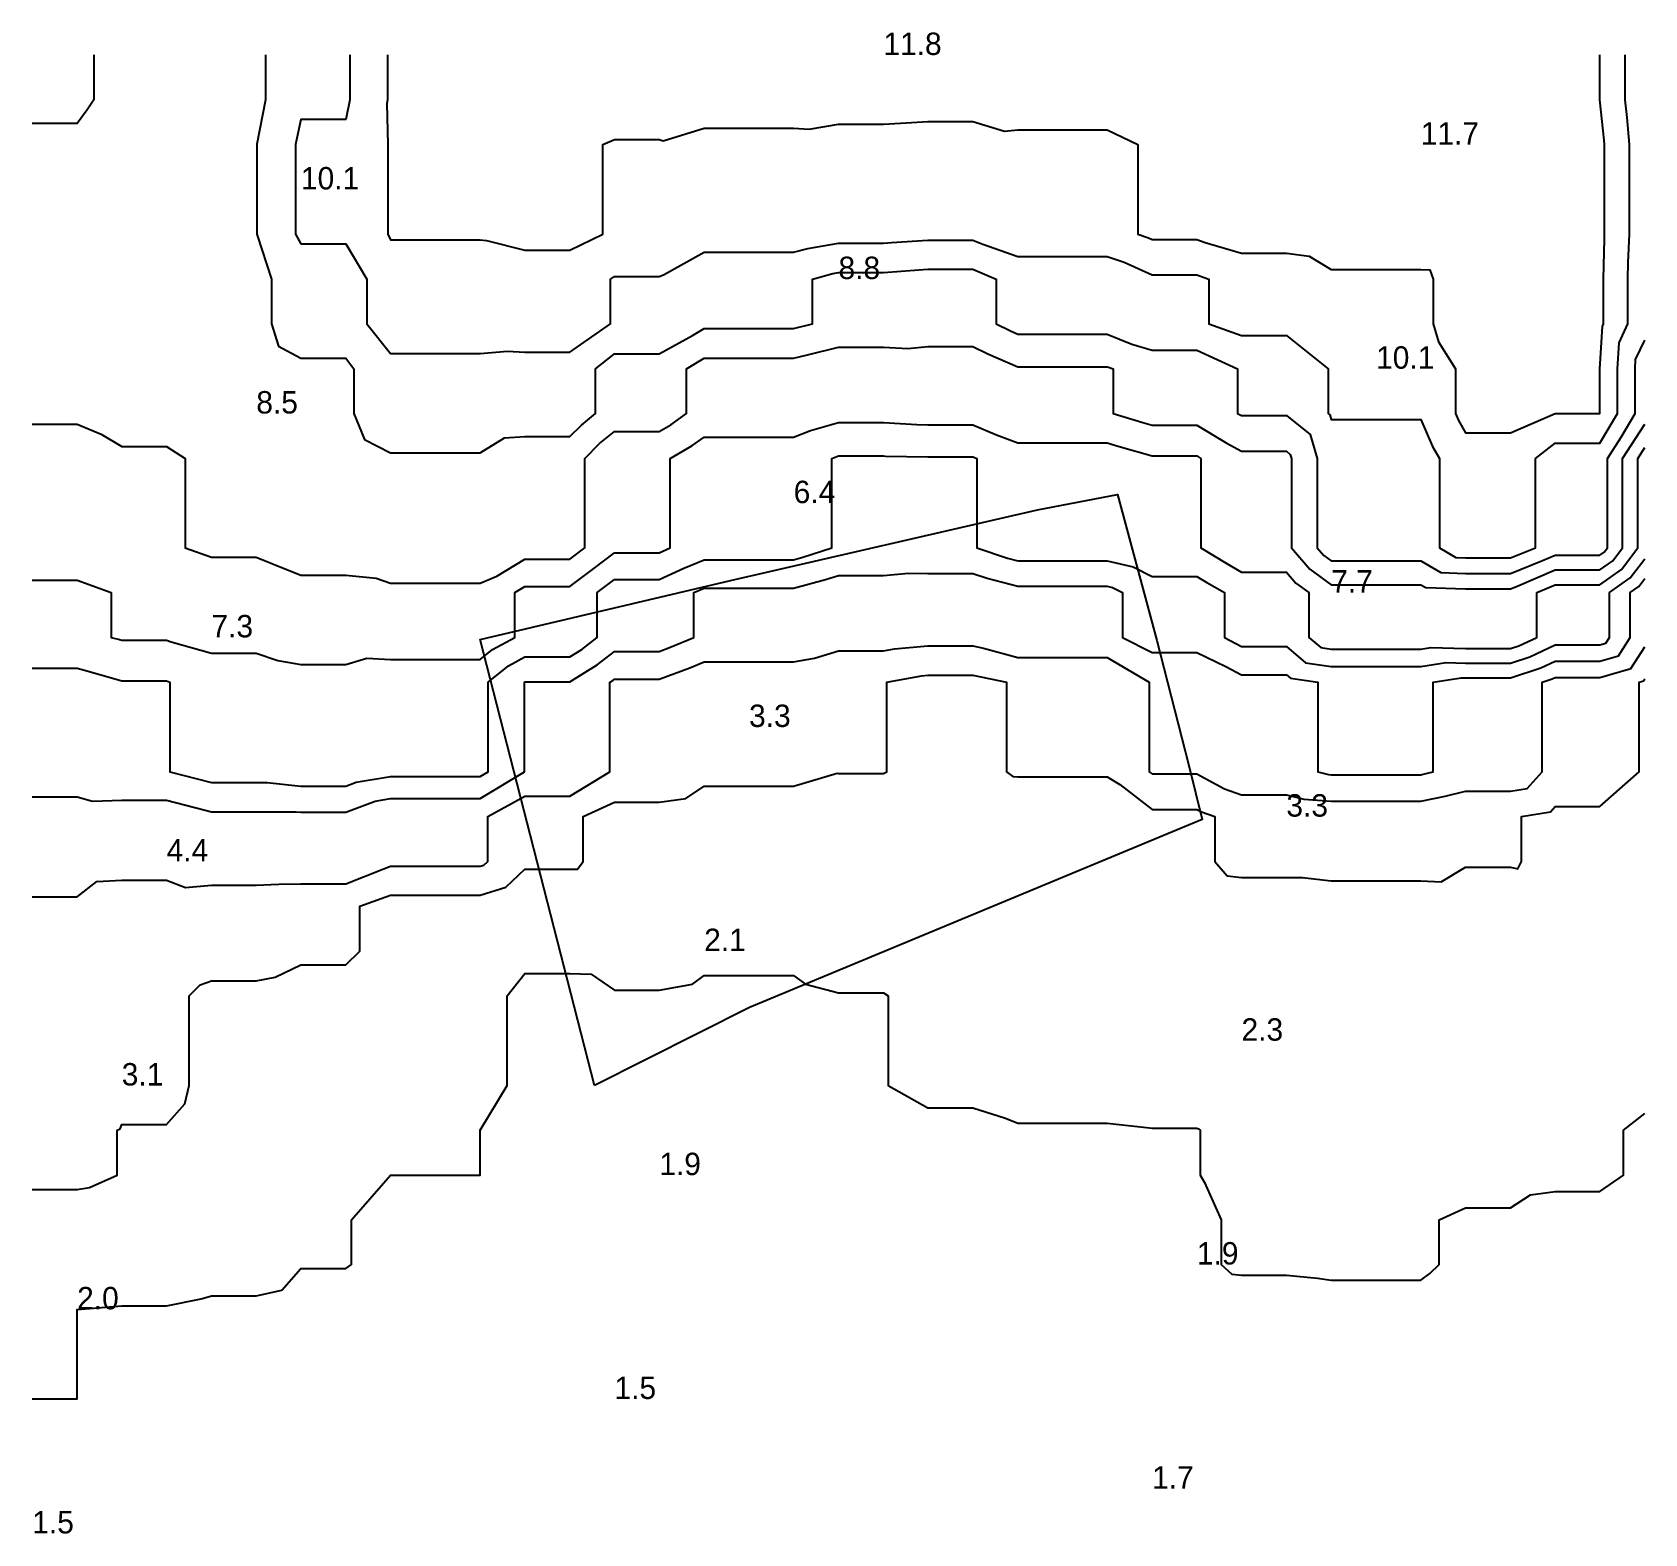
# Model space of a CAD drawing. Extents: x 0 to 72, y 0 to 67.
import ezdxf

# ---------------------------------------------------------------- set-up
doc = ezdxf.new("R2010")
doc.units = 0
for name, color, linetype in [('CONTOURS_MAJEURES', 3, 'CONTINUOUS'), ('CONTOURS_MINEURES', 8, 'CONTINUOUS'), ('PARCELLE', 4, 'CONTINUOUS'), ('POINTS_COTES', 7, 'CONTINUOUS')]:
    doc.layers.add(name, color=color, linetype=linetype)

msp = doc.modelspace()

# ---------------------------------------------------------------- linework, layer by layer
at = {"layer": 'CONTOURS_MAJEURES'}
for points in [[(14.185, 66.003), (14.185, 64.188), (14.185, 64.003), (14, 63.122), (12.878, 63.122), (11.997, 63.122), (11.754, 62.002), (11.754, 60.245), (11.754, 60.001), (11.754, 58.244), (11.754, 58), (11.997, 57.569), (13.568, 57.569), (14, 57.569), (14.937, 56), (14.937, 54.935), (14.937, 53.999), (16.003, 52.68), (17.316, 52.68), (17.995, 52.68), (18.678, 52.68), (19.998, 52.68), (21.221, 52.777), (22.001, 52.731), (23.27, 52.731), (24.004, 52.731), (25.825, 53.999), (25.825, 54.17), (25.825, 56), (25.996, 56.121), (27.878, 56.121), (27.999, 56.121), (28.193, 56.193), (30.002, 57.2), (30.803, 57.2), (32.005, 57.2), (33.2, 57.2), (33.997, 57.2), (34.627, 57.371), (36, 57.605), (37.608, 57.605), (38.003, 57.605), (38.368, 57.634), (39.996, 57.74), (41.738, 57.74), (41.999, 57.74), (42.449, 57.551), (44.002, 57.007), (45.01, 57.007), (46.005, 57.007), (46.993, 57.007), (47.997, 57.007), (48.748, 56.75), (50, 56.189), (51.813, 56.189), (52.003, 56.189), (52.534, 56), (52.534, 54.532), (52.534, 53.999), (53.995, 53.479), (55.478, 53.479), (55.998, 53.479), (57.862, 51.998), (57.862, 50.136), (57.862, 49.997), (57.939, 49.936), (58.001, 49.733), (59.739, 49.733), (60.004, 49.733), (60.267, 49.733), (61.996, 49.733), (62.529, 48.528), (62.834, 47.996), (62.834, 47.16), (62.834, 45.996), (62.834, 44.832), (62.834, 43.995), (63.568, 43.566), (63.999, 43.553), (64.444, 43.553), (66.002, 43.553), (67.117, 43.995), (67.117, 44.882), (67.117, 45.996), (67.117, 46.883), (67.117, 47.996), (68.005, 48.672), (69.325, 48.672), (69.997, 48.672), (70.783, 49.997), (70.783, 51.213), (70.783, 51.998), (70.851, 53.147), (71.249, 53.999), (71.249, 55.249), (71.249, 56), (71.265, 56.734), (71.322, 58), (71.322, 59.323), (71.322, 60.001), (71.322, 60.679), (71.322, 62.002), (71.214, 63.217), (71.129, 64.003), (71.129, 64.873), (71.129, 66.003)], [(0, 32.881), (1.123, 32.881), (2.003, 32.881), (2.69, 32.691), (3.995, 32.734), (4.729, 32.734), (5.998, 32.734), (7.718, 32.285), (8.001, 32.211), (9.795, 32.211), (10.004, 32.211), (11.777, 32.222), (11.997, 32.198), (12.193, 32.198), (14, 32.198), (15.307, 32.696), (16.003, 32.811), (16.809, 32.811), (17.995, 32.811), (19.187, 32.811), (19.998, 32.811), (21.985, 34.002), (21.985, 34.018), (21.985, 36.003), (21.985, 37.987), (21.985, 38.004), (21.994, 38.011), (22.001, 38.015), (22.012, 38.015), (24.004, 38.015), (25.231, 38.772), (25.996, 39.375), (27.368, 39.375), (27.999, 39.375), (28.459, 39.545), (29.547, 40.004), (29.547, 41.55), (29.547, 42.005), (30.002, 42.197), (30.195, 42.197), (32.005, 42.197), (32.197, 42.197), (33.997, 42.197), (35.417, 42.585), (36, 42.769), (36.77, 42.769), (38.003, 42.769), (39.133, 42.867), (39.996, 42.856), (41.142, 42.856), (41.999, 42.856), (42.642, 42.644), (44.002, 42.289), (45.718, 42.289), (46.005, 42.289), (46.289, 42.289), (47.997, 42.289), (48.228, 42.234), (48.683, 42.005), (48.683, 41.32), (48.683, 40.004), (50, 39.328), (51.326, 39.328), (52.003, 39.328), (53.295, 38.707), (53.995, 38.333), (55.668, 38.333), (55.998, 38.333), (56.176, 38.181), (57.405, 38.004), (57.405, 36.598), (57.405, 36.003), (57.405, 35.408), (57.405, 34.002), (57.879, 33.881), (58.001, 33.873), (59.874, 33.873), (60.004, 33.873), (61.867, 33.873), (61.996, 33.873), (62.104, 33.894), (62.547, 34.002), (62.547, 34.552), (62.547, 36.003), (62.547, 36.553), (62.547, 38.004), (63.803, 38.2), (63.999, 38.194), (64.19, 38.194), (66.002, 38.194), (67.367, 38.641), (68.005, 38.939), (68.936, 38.939), (69.997, 38.939), (70.822, 39.181), (71.354, 40.004), (71.354, 41.36), (71.354, 42.005), (71.73, 42.274), (72, 42.627)]]:
    msp.add_lwpolyline(points, dxfattribs=at)
at = {"layer": 'CONTOURS_MINEURES'}
for points in [[(2.75, 66.003), (2.75, 64.753), (2.75, 64.003), (2.451, 63.552), (2.003, 62.943), (1.061, 62.943), (0, 62.943)], [(10.414, 66.003), (10.414, 64.414), (10.414, 64.003), (10.027, 62.024), (10.022, 62.002), (10.022, 61.984), (10.022, 60.001), (10.022, 59.984), (10.022, 58), (10.044, 57.96), (10.677, 56), (10.677, 54.675), (10.677, 53.999), (11.001, 52.998), (11.997, 52.467), (12.466, 52.467), (14, 52.467), (14.353, 51.998), (14.353, 50.35), (14.353, 49.997), (14.834, 48.83), (16.003, 48.247), (16.252, 48.247), (17.995, 48.247), (19.747, 48.247), (19.998, 48.247), (21.085, 48.912), (22.001, 48.964), (22.97, 48.964), (24.004, 48.964), (24.518, 49.481), (25.155, 49.997), (25.155, 51.154), (25.155, 51.998), (25.996, 52.655), (26.654, 52.655), (27.999, 52.655), (29.485, 53.482), (30.002, 53.787), (31.793, 53.787), (32.005, 53.787), (33.786, 53.787), (33.997, 53.787), (34.841, 53.999), (34.841, 55.157), (34.841, 56), (35.753, 56.247), (36, 56.289), (36.29, 56.289), (38.003, 56.289), (39.583, 56.414), (39.996, 56.441), (40.438, 56.441), (41.999, 56.441), (43.046, 56), (43.046, 54.953), (43.046, 53.999), (43.685, 53.682), (44.002, 53.546), (44.455, 53.546), (46.005, 53.546), (47.546, 53.546), (47.997, 53.546), (49.091, 53.091), (50, 52.825), (51.175, 52.825), (52.003, 52.825), (53.819, 51.998), (53.819, 50.174), (53.819, 49.997), (53.995, 49.902), (55.903, 49.902), (55.998, 49.902), (57.057, 49.054), (57.379, 47.996), (57.379, 46.617), (57.379, 45.996), (57.379, 45.375), (57.379, 43.995), (57.665, 43.661), (58.001, 43.42), (59.426, 43.42), (60.004, 43.42), (60.579, 43.42), (61.996, 43.42), (62.893, 42.896), (63.999, 42.862), (65.14, 42.862), (66.002, 42.862), (67.438, 43.431), (68.005, 43.672), (69.674, 43.672), (69.997, 43.672), (70.187, 43.807), (70.33, 43.995), (70.33, 44.327), (70.33, 45.996), (70.33, 47.664), (70.33, 47.996), (70.941, 48.939), (71.568, 49.997), (71.568, 50.429), (71.568, 51.998), (71.592, 52.406), (72, 53.278)], [(14.185, 66.003), (14.185, 64.188), (14.185, 64.003), (14, 63.122), (12.878, 63.122), (11.997, 63.122), (11.754, 62.002), (11.754, 60.245), (11.754, 60.001), (11.754, 58.244), (11.754, 58), (11.997, 57.569), (13.568, 57.569), (14, 57.569), (14.937, 56), (14.937, 54.935), (14.937, 53.999), (16.003, 52.68), (17.316, 52.68), (17.995, 52.68), (18.678, 52.68), (19.998, 52.68), (21.221, 52.777), (22.001, 52.731), (23.27, 52.731), (24.004, 52.731), (25.825, 53.999), (25.825, 54.17), (25.825, 56), (25.996, 56.121), (27.878, 56.121), (27.999, 56.121), (28.193, 56.193), (30.002, 57.2), (30.803, 57.2), (32.005, 57.2), (33.2, 57.2), (33.997, 57.2), (34.627, 57.371), (36, 57.605), (37.608, 57.605), (38.003, 57.605), (38.368, 57.634), (39.996, 57.74), (41.738, 57.74), (41.999, 57.74), (42.449, 57.551), (44.002, 57.007), (45.01, 57.007), (46.005, 57.007), (46.993, 57.007), (47.997, 57.007), (48.748, 56.75), (50, 56.189), (51.813, 56.189), (52.003, 56.189), (52.534, 56), (52.534, 54.532), (52.534, 53.999), (53.995, 53.479), (55.478, 53.479), (55.998, 53.479), (57.862, 51.998), (57.862, 50.136), (57.862, 49.997), (57.939, 49.936), (58.001, 49.733), (59.739, 49.733), (60.004, 49.733), (60.267, 49.733), (61.996, 49.733), (62.529, 48.528), (62.834, 47.996), (62.834, 47.16), (62.834, 45.996), (62.834, 44.832), (62.834, 43.995), (63.568, 43.566), (63.999, 43.553), (64.444, 43.553), (66.002, 43.553), (67.117, 43.995), (67.117, 44.882), (67.117, 45.996), (67.117, 46.883), (67.117, 47.996), (68.005, 48.672), (69.325, 48.672), (69.997, 48.672), (70.783, 49.997), (70.783, 51.213), (70.783, 51.998), (70.851, 53.147), (71.249, 53.999), (71.249, 55.249), (71.249, 56), (71.265, 56.734), (71.322, 58), (71.322, 59.323), (71.322, 60.001), (71.322, 60.679), (71.322, 62.002), (71.214, 63.217), (71.129, 64.003), (71.129, 64.873), (71.129, 66.003)], [(15.868, 66.003), (15.868, 65.869), (15.868, 64.003), (15.832, 63.832), (15.872, 62.002), (15.872, 61.871), (15.872, 60.001), (15.872, 58.131), (15.872, 58), (16.003, 57.75), (17.746, 57.75), (17.995, 57.75), (18.245, 57.75), (19.998, 57.75), (20.284, 57.715), (22.001, 57.286), (23.288, 57.286), (24.004, 57.286), (25.48, 58), (25.48, 58.519), (25.48, 60.001), (25.48, 61.483), (25.48, 62.002), (25.996, 62.231), (27.769, 62.231), (27.999, 62.231), (28.168, 62.171), (30.002, 62.736), (31.271, 62.736), (32.005, 62.736), (33.267, 62.736), (33.997, 62.736), (34.686, 62.69), (36, 62.911), (36.911, 62.911), (38.003, 62.911), (39.024, 62.978), (39.996, 63.028), (41.023, 63.028), (41.999, 63.028), (43.408, 62.595), (44.002, 62.662), (44.662, 62.662), (46.005, 62.662), (47.34, 62.662), (47.997, 62.662), (49.36, 62.002), (49.36, 61.363), (49.36, 60.001), (49.36, 59.363), (49.36, 58), (49.836, 57.837), (50, 57.764), (50.236, 57.764), (52.003, 57.764), (52.367, 57.634), (53.995, 57.155), (55.152, 57.155), (55.998, 57.155), (57.015, 57.015), (58.001, 56.433), (59.57, 56.433), (60.004, 56.433), (60.436, 56.433), (61.996, 56.433), (62.411, 56.414), (62.551, 56), (62.551, 54.553), (62.551, 53.999), (62.797, 53.198), (63.549, 51.998), (63.549, 50.447), (63.549, 49.997), (63.687, 49.685), (63.999, 49.14), (64.858, 49.14), (66.002, 49.14), (68.005, 49.997), (69.997, 49.997), (69.997, 51.998), (70.109, 53.888), (70.161, 53.999), (70.161, 54.162), (70.161, 56), (70.2, 57.798), (70.209, 58), (70.209, 58.212), (70.209, 60.001), (70.209, 61.791), (70.209, 62.002), (70.192, 62.196), (69.997, 64.003), (69.997, 66.003)], [(0, 49.526), (0.471, 49.526), (2.003, 49.526), (3.082, 49.08), (3.995, 48.53), (4.53, 48.53), (5.998, 48.53), (6.827, 47.996), (6.827, 47.169), (6.827, 45.996), (6.827, 45.168), (6.827, 43.995), (8.001, 43.587), (9.594, 43.587), (10.004, 43.587), (10.696, 43.305), (11.997, 42.782), (12.778, 42.782), (14, 42.782), (15.353, 42.651), (16.003, 42.424), (17.575, 42.424), (17.995, 42.424), (19.576, 42.424), (19.998, 42.424), (20.737, 42.74), (22.001, 43.494), (22.505, 43.494), (24.004, 43.494), (24.673, 43.995), (24.673, 45.323), (24.673, 45.996), (24.673, 46.668), (24.673, 47.996), (25.335, 48.661), (25.996, 49.197), (27.198, 49.197), (27.999, 49.197), (28.507, 49.49), (29.214, 49.997), (29.214, 51.211), (29.214, 51.998), (30.002, 52.462), (30.466, 52.462), (32.005, 52.462), (32.467, 52.462), (33.997, 52.462), (34.618, 52.618), (36, 52.965), (37.035, 52.965), (38.003, 52.965), (39.09, 52.907), (39.996, 52.991), (41.005, 52.991), (41.999, 52.991), (42.663, 52.662), (44.002, 52.086), (45.917, 52.086), (46.005, 52.086), (46.092, 52.086), (47.997, 52.086), (48.059, 52.06), (48.27, 51.998), (48.27, 50.27), (48.27, 49.997), (49.595, 49.593), (50, 49.476), (50.521, 49.476), (52.003, 49.476), (53.308, 48.686), (53.995, 48.314), (54.313, 48.314), (55.998, 48.314), (56.174, 48.173), (56.228, 47.996), (56.228, 47.766), (56.228, 45.996), (56.228, 44.225), (56.228, 43.995), (57.043, 43.043), (58.001, 42.356), (58.354, 42.356), (60.004, 42.356), (61.645, 42.356), (61.996, 42.356), (62.219, 42.226), (63.999, 42.171), (65.835, 42.171), (66.002, 42.171), (66.28, 42.281), (68.005, 43.013), (69.015, 43.013), (69.997, 43.013), (70.572, 43.424), (71.009, 43.995), (71.009, 45.005), (71.009, 45.996), (71.009, 46.986), (71.009, 47.996), (72, 49.526)], [(0, 42.55), (0.549, 42.55), (2.003, 42.55), (3.531, 42.005), (3.531, 40.471), (3.531, 40.004), (3.897, 39.906), (3.995, 39.877), (5.871, 39.877), (5.998, 39.877), (6.199, 39.804), (8.001, 39.303), (8.703, 39.303), (10.004, 39.303), (10.962, 38.966), (11.997, 38.79), (12.784, 38.79), (14, 38.79), (14.933, 39.073), (16.003, 39.017), (17.012, 39.017), (17.995, 39.017), (18.983, 39.017), (19.998, 39.017), (20.547, 39.455), (21.551, 40.004), (21.551, 40.454), (21.551, 42.005), (22.001, 42.274), (23.734, 42.274), (24.004, 42.274), (25.073, 43.073), (25.996, 43.77), (26.223, 43.77), (27.999, 43.77), (28.487, 43.995), (28.487, 45.508), (28.487, 45.996), (28.487, 46.483), (28.487, 47.996), (29.447, 48.551), (30.002, 48.948), (30.955, 48.948), (32.005, 48.948), (33.049, 48.948), (33.997, 48.948), (34.754, 49.241), (36, 49.594), (37.6, 49.594), (38.003, 49.594), (39.504, 49.504), (39.996, 49.497), (40.496, 49.497), (41.999, 49.497), (43.055, 49.052), (44.002, 48.691), (45.309, 48.691), (46.005, 48.691), (47.305, 48.691), (47.997, 48.691), (48.529, 48.529), (50, 48.106), (51.893, 48.106), (52.003, 48.106), (52.184, 47.996), (52.184, 46.178), (52.184, 45.996), (52.184, 44.177), (52.184, 43.995), (53.308, 43.309), (53.995, 42.919), (55.078, 42.919), (55.998, 42.919), (56.421, 42.425), (57.007, 42.005), (57.007, 40.997), (57.007, 40.004), (57.543, 39.547), (58.001, 39.481), (58.525, 39.481), (60.004, 39.481), (61.475, 39.481), (61.996, 39.481), (62.45, 39.552), (63.999, 39.506), (65.503, 39.506), (66.002, 39.506), (66.378, 39.629), (67.182, 40.004), (67.182, 41.183), (67.182, 42.005), (68.005, 42.354), (68.355, 42.354), (69.997, 42.354), (70.958, 43.04), (71.688, 43.995), (71.688, 45.684), (71.688, 45.996), (71.688, 46.308), (71.688, 47.996), (72, 48.478)], [(0, 38.629), (1.377, 38.629), (2.003, 38.629), (2.494, 38.497), (3.995, 38.058), (4.05, 38.058), (5.998, 38.058), (6.149, 38.004), (6.149, 36.153), (6.149, 36.003), (6.149, 34.152), (6.149, 34.002), (8.001, 33.518), (8.486, 33.518), (10.004, 33.518), (10.483, 33.521), (11.997, 33.354), (13.351, 33.354), (14, 33.354), (14.469, 33.533), (16.003, 33.787), (17.781, 33.787), (17.995, 33.787), (18.21, 33.787), (19.998, 33.787), (20.356, 34.002), (20.356, 35.645), (20.356, 36.003), (20.356, 36.361), (20.356, 38.004), (21.271, 38.733), (22.001, 39.133), (23.131, 39.133), (24.004, 39.133), (24.542, 39.464), (25.227, 40.004), (25.227, 41.233), (25.227, 42.005), (25.996, 42.586), (27.415, 42.586), (27.999, 42.586), (29.09, 43.088), (30.002, 43.472), (31.479, 43.472), (32.005, 43.472), (33.474, 43.472), (33.997, 43.472), (34.41, 43.585), (35.708, 43.995), (35.708, 45.704), (35.708, 45.996), (35.708, 46.287), (35.708, 47.996), (35.919, 48.078), (36, 48.101), (36.105, 48.101), (38.003, 48.101), (38.102, 48.095), (39.996, 48.068), (41.927, 48.068), (41.999, 48.068), (42.049, 48.047), (42.181, 47.996), (42.181, 47.815), (42.181, 45.996), (42.181, 45.814), (42.181, 43.995), (43.548, 43.545), (44.002, 43.426), (44.574, 43.426), (46.005, 43.426), (47.428, 43.426), (47.997, 43.426), (49.151, 43.151), (50, 42.724), (51.279, 42.724), (52.003, 42.724), (52.449, 42.451), (53.236, 42.005), (53.236, 40.767), (53.236, 40.004), (53.995, 39.599), (54.401, 39.599), (55.998, 39.599), (56.859, 38.864), (58.001, 38.699), (59.308, 38.699), (60.004, 38.699), (60.697, 38.699), (61.996, 38.699), (63.126, 38.876), (63.999, 38.85), (64.846, 38.85), (66.002, 38.85), (66.873, 39.135), (68.005, 39.664), (69.658, 39.664), (69.997, 39.664), (70.261, 39.741), (70.431, 40.004), (70.431, 40.438), (70.431, 42.005), (71.344, 42.657), (72, 43.515)], [(0, 32.881), (1.123, 32.881), (2.003, 32.881), (2.69, 32.691), (3.995, 32.734), (4.729, 32.734), (5.998, 32.734), (7.718, 32.285), (8.001, 32.211), (9.795, 32.211), (10.004, 32.211), (11.777, 32.222), (11.997, 32.198), (12.193, 32.198), (14, 32.198), (15.307, 32.696), (16.003, 32.811), (16.809, 32.811), (17.995, 32.811), (19.187, 32.811), (19.998, 32.811), (21.985, 34.002), (21.985, 34.018), (21.985, 36.003), (21.985, 37.987), (21.985, 38.004), (21.994, 38.011), (22.001, 38.015), (22.012, 38.015), (24.004, 38.015), (25.231, 38.772), (25.996, 39.375), (27.368, 39.375), (27.999, 39.375), (28.459, 39.545), (29.547, 40.004), (29.547, 41.55), (29.547, 42.005), (30.002, 42.197), (30.195, 42.197), (32.005, 42.197), (32.197, 42.197), (33.997, 42.197), (35.417, 42.585), (36, 42.769), (36.77, 42.769), (38.003, 42.769), (39.133, 42.867), (39.996, 42.856), (41.142, 42.856), (41.999, 42.856), (42.642, 42.644), (44.002, 42.289), (45.718, 42.289), (46.005, 42.289), (46.289, 42.289), (47.997, 42.289), (48.228, 42.234), (48.683, 42.005), (48.683, 41.32), (48.683, 40.004), (50, 39.328), (51.326, 39.328), (52.003, 39.328), (53.295, 38.707), (53.995, 38.333), (55.668, 38.333), (55.998, 38.333), (56.176, 38.181), (57.405, 38.004), (57.405, 36.598), (57.405, 36.003), (57.405, 35.408), (57.405, 34.002), (57.879, 33.881), (58.001, 33.873), (59.874, 33.873), (60.004, 33.873), (61.867, 33.873), (61.996, 33.873), (62.104, 33.894), (62.547, 34.002), (62.547, 34.552), (62.547, 36.003), (62.547, 36.553), (62.547, 38.004), (63.803, 38.2), (63.999, 38.194), (64.19, 38.194), (66.002, 38.194), (67.367, 38.641), (68.005, 38.939), (68.936, 38.939), (69.997, 38.939), (70.822, 39.181), (71.354, 40.004), (71.354, 41.36), (71.354, 42.005), (71.73, 42.274), (72, 42.627)], [(0, 28.419), (1.583, 28.419), (2.003, 28.419), (2.891, 29.109), (3.995, 29.162), (5.159, 29.162), (5.998, 29.162), (6.841, 28.841), (8.001, 28.937), (8.94, 28.937), (10.004, 28.937), (11.013, 28.988), (11.997, 28.994), (13.004, 28.994), (14, 28.994), (15.659, 29.657), (16.003, 29.783), (17.778, 29.783), (17.995, 29.783), (18.213, 29.783), (19.998, 29.783), (20.165, 29.834), (20.342, 30.001), (20.342, 30.344), (20.342, 32.001), (22.001, 32.908), (23.096, 32.908), (24.004, 32.908), (25.797, 34.002), (25.797, 34.202), (25.797, 36.003), (25.797, 36.203), (25.797, 38.004), (25.92, 38.08), (25.996, 38.14), (26.132, 38.14), (27.999, 38.14), (29.361, 38.644), (30.002, 38.914), (31.093, 38.914), (32.005, 38.914), (32.912, 38.914), (33.997, 38.914), (34.928, 39.075), (36, 39.404), (37.402, 39.404), (38.003, 39.404), (38.507, 39.498), (39.996, 39.625), (41.619, 39.625), (41.999, 39.625), (42.479, 39.525), (44.002, 39.106), (44.901, 39.106), (46.005, 39.106), (47.102, 39.106), (47.997, 39.106), (49.877, 38.004), (49.877, 37.881), (49.877, 36.003), (49.877, 34.125), (49.877, 34.002), (50, 33.907), (50.095, 33.907), (52.003, 33.907), (53.235, 33.239), (53.995, 32.974), (55.024, 32.974), (55.998, 32.974), (56.773, 32.775), (58.001, 32.696), (58.696, 32.696), (60.004, 32.696), (60.695, 32.696), (61.996, 32.696), (63.086, 32.913), (63.999, 33.136), (65.135, 33.136), (66.002, 33.136), (66.743, 33.262), (67.424, 34.002), (67.424, 34.582), (67.424, 36.003), (67.424, 37.423), (67.424, 38.004), (67.862, 38.147), (68.005, 38.214), (68.215, 38.214), (69.997, 38.214), (71.383, 38.62), (72, 39.576)], [(0, 15.357), (1.361, 15.357), (2.003, 15.357), (2.558, 15.441), (3.786, 15.995), (3.786, 17.785), (3.786, 17.996), (3.924, 18.067), (3.995, 18.263), (4.262, 18.263), (5.998, 18.263), (6.812, 19.184), (7, 19.997), (7, 20.997), (7, 21.997), (7, 22.998), (7, 23.998), (7.501, 24.498), (8.001, 24.665), (8.669, 24.665), (10.004, 24.665), (10.84, 24.837), (11.997, 25.389), (12.608, 25.389), (14, 25.389), (14.632, 25.999), (14.632, 27.368), (14.632, 28), (16.003, 28.5), (16.501, 28.5), (17.995, 28.5), (19.497, 28.5), (19.998, 28.5), (21.147, 28.853), (22.001, 29.658), (23.66, 29.658), (24.004, 29.658), (24.349, 29.654), (24.602, 30.001), (24.602, 30.601), (24.602, 32.001), (25.996, 32.643), (26.638, 32.643), (27.999, 32.643), (29.188, 32.815), (30.002, 33.357), (31.36, 33.357), (32.005, 33.357), (32.647, 33.357), (33.997, 33.357), (35.937, 33.939), (36, 33.933), (37.934, 33.933), (38.003, 33.933), (38.157, 34.002), (38.157, 35.849), (38.157, 36.003), (38.157, 37.85), (38.157, 38.004), (39.707, 38.293), (39.996, 38.317), (40.31, 38.317), (41.999, 38.317), (43.501, 38.004), (43.501, 36.503), (43.501, 36.003), (43.501, 34.502), (43.501, 34.002), (43.788, 33.789), (44.002, 33.78), (45.782, 33.78), (46.005, 33.78), (46.226, 33.78), (47.997, 33.78), (48.569, 33.43), (50, 32.319), (51.685, 32.319), (52.003, 32.319), (52.208, 32.208), (52.8, 32.001), (52.8, 31.201), (52.8, 30.001), (53.359, 29.362), (53.995, 29.286), (54.71, 29.286), (55.998, 29.286), (56.722, 29.277), (58.001, 29.128), (59.13, 29.128), (60.004, 29.128), (61.127, 29.128), (61.996, 29.128), (62.909, 29.089), (63.999, 29.75), (65.752, 29.75), (66.002, 29.75), (66.328, 29.675), (66.503, 30.001), (66.503, 30.501), (66.503, 32.001), (67.786, 32.22), (68.005, 32.458), (68.46, 32.458), (69.997, 32.458), (71.753, 34.002), (71.753, 35.756), (71.753, 36.003), (71.753, 36.25), (71.753, 38.004), (71.944, 38.06), (72, 38.147)], [(0, 6.002), (2.003, 6.002), (2.003, 8.003), (2.003, 10.004), (3.995, 10.168), (5.834, 10.168), (5.998, 10.168), (7.535, 10.47), (8.001, 10.601), (8.599, 10.601), (10.004, 10.601), (11.143, 10.861), (11.997, 11.823), (12.179, 11.823), (14, 11.823), (14.25, 12.005), (14.25, 13.755), (14.25, 14.005), (16.003, 15.995), (17.995, 15.995), (19.998, 15.995), (19.998, 17.996), (21.212, 19.997), (21.212, 20.785), (21.212, 21.997), (21.212, 23.21), (21.212, 23.998), (22.001, 24.999), (23.002, 24.999), (24.004, 24.999), (24.963, 24.962), (25.996, 24.248), (26.246, 24.248), (27.999, 24.248), (29.475, 24.525), (30.002, 24.908), (30.913, 24.908), (32.005, 24.908), (32.911, 24.908), (33.997, 24.908), (34.524, 24.525), (36, 24.132), (37.87, 24.132), (38.003, 24.132), (38.225, 23.998), (38.225, 23.776), (38.225, 21.997), (38.225, 20.219), (38.225, 19.997), (39.996, 18.996), (40.997, 18.996), (41.999, 18.996), (43.455, 18.542), (44.002, 18.312), (44.318, 18.312), (46.005, 18.312), (46.319, 18.312), (47.997, 18.312), (49.882, 18.114), (50, 18.096), (50.1, 18.096), (52.003, 18.096), (52.067, 18.06), (52.145, 17.996), (52.145, 16.138), (52.145, 15.995), (52.335, 15.664), (53.089, 14.005), (53.089, 12.914), (53.089, 12.005), (53.562, 11.57), (53.995, 11.528), (54.472, 11.528), (55.998, 11.528), (57.391, 11.396), (58.001, 11.304), (59.303, 11.304), (60.004, 11.304), (60.701, 11.304), (61.996, 11.304), (62.397, 11.604), (62.821, 12.005), (62.821, 13.182), (62.821, 14.005), (63.999, 14.529), (65.475, 14.529), (66.002, 14.529), (66.892, 15.111), (68.005, 15.272), (68.73, 15.272), (69.997, 15.272), (71.052, 15.995), (71.052, 17.048), (71.052, 17.996), (72, 18.746)]]:
    msp.add_lwpolyline(points, dxfattribs=at)
at = {"layer": 'PARCELLE'}
msp.add_lwpolyline([(25.107, 20), (20, 39.914), (31.18, 42.539), (44.893, 45.701), (48.459, 46.387), (50.218, 39.859), (51.637, 34.282), (52.244, 31.869), (32.026, 23.473), (25.107, 20)], close=True, dxfattribs=at)

# ---------------------------------------------------------------- texts
at = {"layer": 'POINTS_COTES'}
for s, p in [('11.8', (38.003, 66.003)), ('11.7', (61.996, 62.002)), ('10.1', (11.997, 60.001)), ('8.8', (36, 56)), ('10.1', (60.004, 51.998)), ('8.5', (10.004, 49.997)), ('6.4', (33.997, 45.996)), ('7.7', (58.001, 42.005)), ('7.3', (8.001, 40.004)), ('3.3', (32.005, 36.003)), ('3.3', (55.998, 32.001)), ('4.4', (5.998, 30.001)), ('2.1', (30.002, 25.999)), ('2.3', (53.995, 21.997)), ('3.1', (3.995, 19.997)), ('1.9', (27.999, 15.995)), ('1.9', (52.003, 12.005)), ('2.0', (2.003, 10.004)), ('1.5', (25.996, 6.002)), ('1.7', (50, 2.001)), ('1.5', (0, 0))]:
    msp.add_text(s, height=1, dxfattribs=at).set_placement(p)

doc.saveas('drawing.dxf')
